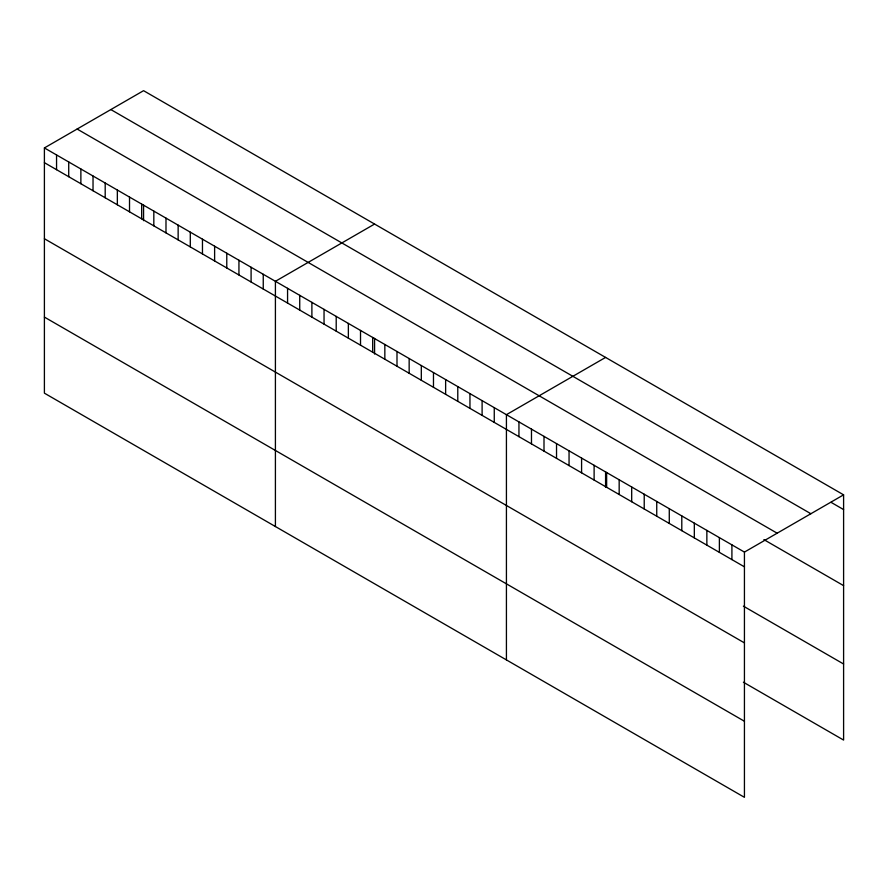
<?xml version="1.0" encoding="UTF-8"?>
<svg xmlns="http://www.w3.org/2000/svg" width="888" height="888" viewBox="0 0 888 888"><rect width="100%" height="100%" fill="white"/><g stroke="black" fill="none" stroke-linecap="round" stroke-linejoin="round"><path stroke-width="1.33" d="M44.4 147.93L744.433 552.092L744.433 797.324L44.4 393.162L44.4 147.93L143.567 90.676L843.6 494.838L843.6 740.07L743.389 682.217M374.581 224.054L275.413 281.307L275.413 526.54M605.583 357.42L506.426 414.674L506.426 659.906M744.433 552.092L843.6 494.838M831.068 502.342L843.6 509.579M110.845 109.568L810.877 513.73M77.123 129.038L777.155 533.2M763.88 539.615L843.6 585.636M44.4 162.671L744.433 566.833M743.389 606.149L843.6 664.002M44.4 238.728L744.433 642.89M44.4 317.094L744.433 721.256M731.912 544.855L731.912 559.595M719.38 537.629L719.38 552.358M706.859 530.391L706.859 545.132M694.327 523.165L694.327 537.895M681.795 515.928L681.795 530.669M669.275 508.702L669.275 523.432M656.743 501.465L656.743 516.206M644.222 494.228L644.222 508.968M631.69 487.001L631.69 501.731M619.169 479.764L619.169 494.505M606.637 472.538L606.637 487.268M605.583 471.739L605.583 487.412M594.116 465.301L594.116 480.042M581.585 458.075L581.585 472.805M569.053 450.838L569.053 465.578M556.532 443.6L556.532 458.341M544 436.374L544 451.115M531.479 429.137L531.479 443.878M518.947 421.911L518.947 436.641M494.261 407.659L494.261 422.388M482.106 400.632L482.106 415.373M469.952 393.617L469.952 408.358M457.786 386.602L457.786 401.332M445.632 379.576L445.632 394.316M433.477 372.56L433.477 387.29M421.312 365.534L421.312 380.275M409.157 358.519L409.157 373.26M396.992 351.504L396.992 366.233M384.837 344.477L384.837 359.218M374.581 338.361L374.581 354.035M372.683 337.462L372.683 352.192M360.517 330.436L360.517 345.177M348.362 323.421L348.362 338.161M336.208 316.406L336.208 331.135M324.042 309.379L324.042 324.12M311.888 302.364L311.888 317.094M299.733 295.338L299.733 310.079M287.568 288.323L287.568 303.063M263.248 274.281L263.248 289.022M251.093 267.266L251.093 281.996M238.939 260.24L238.939 274.98M226.773 253.224L226.773 267.965M214.619 246.209L214.619 260.939M202.464 239.183L202.464 253.924M190.298 232.168L190.298 246.897M178.144 225.141L178.144 239.882M165.989 218.126L165.989 232.867M153.824 211.111L153.824 225.841M143.567 204.984L143.567 220.657M141.669 204.085L141.669 218.825M129.515 197.069L129.515 211.799M117.349 190.043L117.349 204.784M105.195 183.028L105.195 197.769M93.029 176.013L93.029 190.742M80.875 168.986L80.875 183.727M68.72 161.971L68.72 176.701M56.555 154.945L56.555 169.686"/></g></svg>
